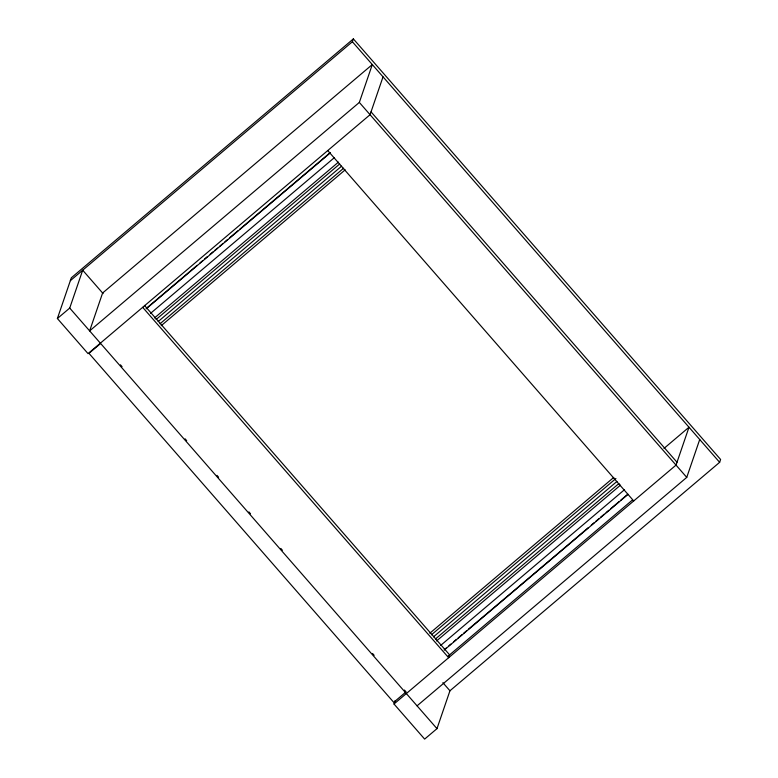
<?xml version="1.0" encoding="UTF-8"?>
<svg xmlns="http://www.w3.org/2000/svg" width="778" height="778" viewBox="0 0 778 778"><rect width="100%" height="100%" fill="white"/><g stroke="black" fill="none" stroke-linecap="round" stroke-linejoin="round"><path stroke-width="1.17" d="M383.029 76.847L370.056 114.716L88.031 353.62L57.387 318.523L71.323 277.804L353.358 38.9L720.613 459.477L719.64 462.327L449.626 691.049M57.387 318.523L69.719 308.078L82.692 270.209L103.124 293.598M70.351 280.654L352.376 41.749L353.358 38.9M359.339 102.433L372.302 64.564L102.608 293.014L89.645 330.883L359.339 102.433L686.75 477.381L417.066 705.841M442.876 682.676L449.947 690.776L436.983 728.646L424.642 739.1L393.999 704.002L395.175 700.56M686.75 477.381L699.723 439.512M100.44 343.643L88.974 353.348L393.717 702.33L406.058 691.875L404.463 690.047M146.342 308.36L197.184 265.298M199.956 262.945L202.727 260.601M204.575 259.035L207.347 256.682M210.118 254.338L212.89 251.984M214.738 250.419L217.509 248.075M219.367 246.509L223.062 243.378M224.91 241.812L227.682 239.459M229.529 237.893L237.844 230.852M239.692 229.286L330.271 152.556M146.176 308.847L330.105 153.042M150.533 313.369L334.462 157.564M154.521 317.93L338.449 162.125M156.115 319.505L339.685 164.002M158.158 321.567L341.6 166.171M160.083 323.716L343.652 168.213M161.26 325.651L345.189 169.847M429.845 633.214L613.774 477.41M431.44 634.799L615.933 478.509M433.482 636.851L616.925 481.456M435.408 639.01L618.977 483.508M436.584 640.936L620.513 485.132M663.974 448.429L688.997 427.229L676.033 465.098L393.999 704.002M440.572 645.497L624.501 489.693M444.345 649.62L446.193 648.055M448.964 645.701L450.812 644.135M453.593 641.792L456.365 639.438M458.213 637.872L461.908 634.741M463.756 633.175L466.528 630.832M468.375 629.266L588.528 527.484M591.299 525.131L594.071 522.787M595.929 521.221L598.7 518.868M600.548 517.302L604.243 514.17M606.091 512.605L608.863 510.261M610.711 508.686L619.035 501.645M620.883 500.079L627.35 494.594M444.18 650.107L628.109 494.302M448.089 656.155L632.524 499.933M352.376 41.749L719.64 462.327M371.038 111.867L677.006 462.249M327.752 150.553L633.72 500.935M144.445 305.394L449.616 654.862L448.643 657.721L142.675 307.329M120.464 364.824L122.058 366.642M185.076 438.821L186.671 440.64M216.994 475.358L218.589 477.186M248.902 511.905L250.497 513.733M280.809 548.441L282.404 550.27M372.555 653.501L374.15 655.329M69.719 308.078L436.983 728.646"/></g></svg>
